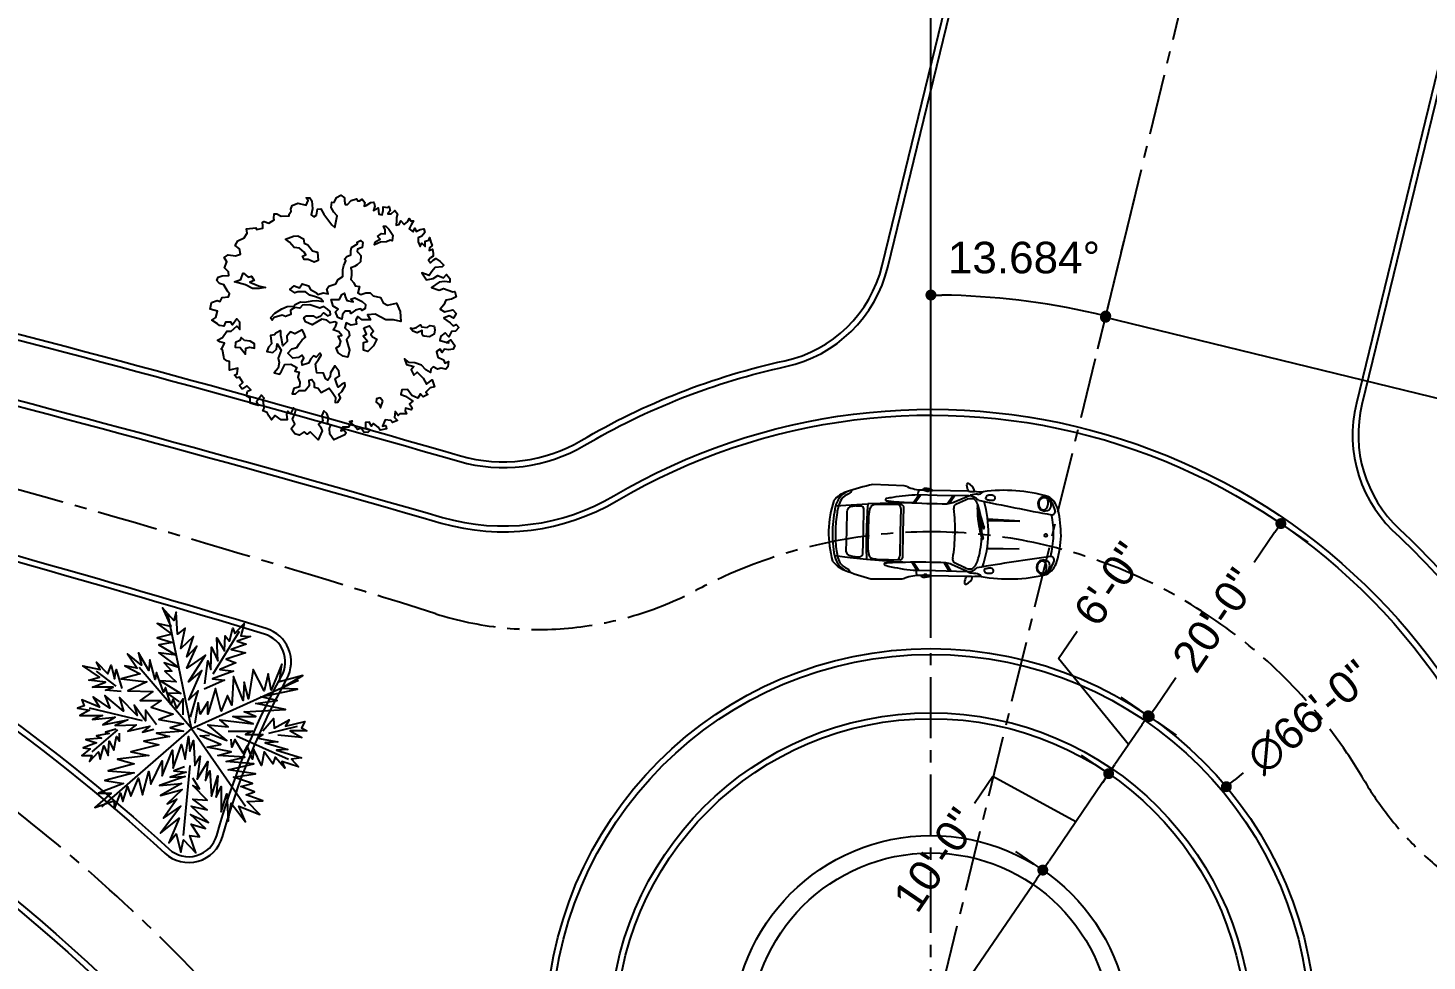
# Model space of a CAD drawing. Header units: inches. Extents: x -48022 to 80112, y -8164 to 5118.
# Drawn here: x 65391 to 66829, y -610 to 349 of the extents above; entities that cross this region are included whole.
import ezdxf

# ---------------------------------------------------------------- set-up
doc = ezdxf.new("R2010")
doc.units = ezdxf.units.IN
doc.header["$LTSCALE"] = 10
doc.header["$PDMODE"] = 32
doc.linetypes.add('CENTER', pattern=[2, 1.25, -0.25, 0.25, -0.25])
doc.layers.add('1_CAR', color=1, linetype='Continuous', lineweight=0)
for name, color, linetype in [('1_DIM', 1, 'Continuous'), ('coches', 7, 'Continuous'), ('F--BLOCKWALL-1', 2, 'Continuous'), ('ROAD CL', 251, 'CENTER'), ('roads & footpath', 161, 'Continuous'), ('trees', 109, 'Continuous')]:
    doc.layers.add(name, color=color, linetype=linetype)
doc.styles.get("Standard").update_dxf_attribs({"font": 'sanss___.ttf'})
doc.dimstyles.new('STANDARD_WS', dxfattribs={"dimscale": 180, "dimtxt": 0.18, "dimasz": 0.0625, "dimexe": 0.1875, "dimexo": 0.0625, "dimgap": 0.09375, "dimtad": 0, "dimdec": 0, "dimzin": 3, "dimdsep": 46, "dimlunit": 4, "dimtxsty": 'Standard', "dimblk": 'DOT', "dimcen": 0.09375, "dimadec": 3, "dimazin": 0, "dimtfac": 1, "dimtdec": 0, "dimtofl": 0, "dimtmove": 1, "dimatfit": 3, "dimldrblk": 'CLOSED', "dimfxl": 0, "dimfrac": 2, "dimtolj": 1, "dimtzin": 3, "dimarcsym": 0})

# ---------------------------------------------------------------- blocks, each defined once
blk = doc.blocks.new('Arpls006')
at = {"color": 0, "linetype": 'ByBlock'}
for points in [[(0.4467, -0.0098), (0.4731, -0.0295), (0.4861, -0.0419), (0.4985, -0.0367), (0.5094, -0.0492), (0.4949, -0.0632), (0.4788, -0.0653), (0.4679, -0.0865), (0.4534, -0.0705), (0.4358, -0.085), (0.4306, -0.1026), (0.4679, -0.1119), (0.4591, -0.1119), (0.4767, -0.099), (0.4928, -0.1223), (0.4861, -0.1384), (0.4664, -0.1405), (0.4503, -0.1384), (0.441, -0.1514), (0.4322, -0.1384), (0.4176, -0.1477), (0.4233, -0.1706), (0.4467, -0.1815), (0.4519, -0.196), (0.4664, -0.1887), (0.4643, -0.21), (0.4555, -0.2193), (0.4373, -0.2157), (0.4213, -0.2193), (0.4036, -0.21), (0.3948, -0.2193), (0.3927, -0.2333), (0.373, -0.223), (0.3554, -0.2032), (0.3285, -0.1939), (0.3051, -0.1923), (0.2854, -0.1778), (0.2942, -0.2012), (0.3248, -0.2084), (0.3139, -0.223), (0.3248, -0.2442), (0.3373, -0.2318), (0.3622, -0.2567), (0.3767, -0.2816), (0.4, -0.2639), (0.4088, -0.2925), (0.3912, -0.2961), (0.373, -0.3142), (0.3819, -0.3246), (0.3622, -0.334), (0.3518, -0.321), (0.3409, -0.3391), (0.316, -0.3282), (0.2979, -0.3033), (0.2745, -0.3049), (0.2709, -0.3246), (0.2906, -0.3303), (0.3196, -0.3516), (0.3067, -0.3625), (0.3176, -0.3786), (0.3139, -0.3874), (0.2906, -0.3801), (0.289, -0.391), (0.2942, -0.4035), (0.2818, -0.4035), (0.2673, -0.4035), (0.2605, -0.4107), (0.2481, -0.3946), (0.2445, -0.418), (0.2569, -0.4304), (0.2372, -0.4392), (0.2299, -0.4304), (0.2066, -0.4284), (0.1957, -0.4538), (0.2087, -0.4517), (0.2118, -0.4647), (0.1854, -0.4714), (0.1781, -0.459), (0.1584, -0.4429), (0.1496, -0.4538), (0.1402, -0.4377), (0.1262, -0.4392), (0.1262, -0.461), (0.1459, -0.4698), (0.1351, -0.4807), (0.119, -0.4787), (0.1081, -0.4626), (0.092, -0.4678), (0.0796, -0.4517), (0.0599, -0.4356), (0.0708, -0.432), (0.0563, -0.459), (0.0314, -0.459), (0.0241, -0.4735), (0.0365, -0.4698), (0.0454, -0.4823), (0.0402, -0.4896), (-0.0044, -0.5108), (-0.0205, -0.4875), (-0.0226, -0.4626), (-0.0169, -0.4517), (-0.0314, -0.4413), (-0.0262, -0.4195), (-0.0329, -0.4019), (-0.0459, -0.391), (-0.0547, -0.4107), (-0.0495, -0.432), (-0.0671, -0.4465), (-0.0599, -0.4574), (-0.0526, -0.4735), (-0.0692, -0.5108), (-0.0868, -0.4932), (-0.1014, -0.4771), (-0.1138, -0.4875), (-0.1263, -0.4771), (-0.1475, -0.4911), (-0.1657, -0.4859), (-0.1802, -0.4647), (-0.1657, -0.445), (-0.1745, -0.4252), (-0.1657, -0.4035), (-0.1605, -0.3874), (-0.1708, -0.3786), (-0.1833, -0.4035), (-0.1942, -0.3926), (-0.1999, -0.4055), (-0.1962, -0.4284), (-0.2211, -0.4284), (-0.246, -0.4107), (-0.2605, -0.4284), (-0.2714, -0.4123), (-0.2782, -0.3983), (-0.2963, -0.391), (-0.2911, -0.3801), (-0.2942, -0.3568), (-0.2963, -0.3443), (-0.2911, -0.3391), (-0.3015, -0.3267), (-0.3233, -0.3537), (-0.316, -0.3697), (-0.3482, -0.3604), (-0.3482, -0.3391), (-0.3642, -0.3303), (-0.3591, -0.3106), (-0.3466, -0.3049), (-0.3627, -0.2888), (-0.3803, -0.3013), (-0.3824, -0.3013), (-0.3928, -0.2873), (-0.3788, -0.2748), (-0.3928, -0.253), (-0.4036, -0.2551), (-0.4125, -0.2442), (-0.4021, -0.239), (-0.4, -0.2157), (-0.4342, -0.2245), (-0.4342, -0.2069), (-0.4342, -0.1887), (-0.4446, -0.1851), (-0.4555, -0.1778), (-0.4576, -0.169), (-0.4627, -0.1405), (-0.4679, -0.1368), (-0.4643, -0.1332), (-0.4539, -0.1135), (-0.4736, -0.1083), (-0.4825, -0.1011), (-0.4627, -0.0902), (-0.4446, -0.0632), (-0.427, -0.0632), (-0.4036, -0.0435), (-0.3912, -0.0564), (-0.3912, -0.0274), (-0.4036, -0.0134), (-0.4218, -0.0383), (-0.4285, -0.0274), (-0.4503, -0.0274), (-0.4576, -0.0435), (-0.4752, -0.0404), (-0.4825, -0.0331), (-0.5058, -0.0186), (-0.4897, -0.0077), (-0.4825, 0.0188), (-0.513, 0.026), (-0.5073, 0.0546), (-0.484, 0.0618), (-0.4716, 0.0582), (-0.4643, 0.0743), (-0.4379, 0.0779), (-0.4342, 0.0903), (-0.4415, 0.1012), (-0.4576, 0.1261), (-0.4752, 0.1318), (-0.4861, 0.1443), (-0.4804, 0.1588), (-0.4643, 0.164), (-0.4358, 0.1656), (-0.4379, 0.1801), (-0.4539, 0.1962), (-0.4446, 0.2211), (-0.4555, 0.2392), (-0.4394, 0.2501), (-0.4088, 0.2465), (-0.3891, 0.2532), (-0.3928, 0.275), (-0.4109, 0.289), (-0.4, 0.3072), (-0.3731, 0.3196), (-0.3606, 0.3393), (-0.3642, 0.3575), (-0.3248, 0.3611), (-0.3233, 0.3538), (-0.2963, 0.359), (-0.2963, 0.3699), (-0.2979, 0.3839), (-0.2927, 0.3876), (-0.2911, 0.3876), (-0.2714, 0.3808), (-0.2497, 0.3933), (-0.2517, 0.4), (-0.2497, 0.4182), (-0.2388, 0.4182), (-0.2211, 0.4093), (-0.189, 0.4109), (-0.189, 0.4166), (-0.1802, 0.429), (-0.1817, 0.4379), (-0.1765, 0.4524), (-0.1532, 0.4628), (-0.119, 0.4539), (-0.1102, 0.4737), (-0.119, 0.4845), (-0.1029, 0.4845), (-0.0957, 0.4721), (-0.092, 0.4394), (-0.0977, 0.4145), (-0.0868, 0.4057), (-0.076, 0.413), (-0.0723, 0.4379), (-0.0583, 0.4394), (-0.0459, 0.4166), (-0.0132, 0.3735), (-0.0008, 0.3627), (0.0096, 0.4109), (-0.0044, 0.4254), (-0.0153, 0.4451), (-0.0132, 0.4664), (-0.0029, 0.4648)], [(-0.0029, 0.4648), (0.006, 0.4861), (0.0241, 0.4949), (0.0386, 0.4845), (0.0386, 0.4721), (0.0423, 0.4576), (0.0511, 0.4576), (0.0671, 0.4737), (0.0884, 0.4809), (0.092, 0.4721), (0.1008, 0.4721), (0.1117, 0.4788), (0.1226, 0.4648), (0.1205, 0.4503), (0.1278, 0.4524), (0.1475, 0.4648), (0.1599, 0.4664), (0.1636, 0.4503), (0.1584, 0.4327), (0.1781, 0.4431), (0.1797, 0.4166), (0.1942, 0.4145), (0.1978, 0.4327), (0.1978, 0.4467), (0.2175, 0.4451), (0.2227, 0.4488), (0.2263, 0.4327), (0.2175, 0.4182), (0.2315, 0.4182), (0.246, 0.4327), (0.2569, 0.4182), (0.2533, 0.4036), (0.2533, 0.3896), (0.2512, 0.3715), (0.2642, 0.3751), (0.2709, 0.3896), (0.2839, 0.3751), (0.2999, 0.3876), (0.3051, 0.4), (0.3103, 0.3896), (0.3228, 0.3896), (0.3139, 0.3735), (0.3051, 0.3575), (0.3212, 0.3445), (0.3285, 0.359), (0.3336, 0.3466), (0.3497, 0.3538), (0.3658, 0.3575), (0.3694, 0.3414), (0.357, 0.3269), (0.3425, 0.3196), (0.3425, 0.3035), (0.3497, 0.2838), (0.357, 0.2983), (0.3715, 0.2838), (0.3715, 0.3056), (0.3855, 0.3108), (0.3891, 0.3217), (0.3948, 0.302), (0.4, 0.289), (0.3891, 0.2786), (0.3876, 0.2677), (0.4016, 0.2729), (0.4036, 0.2553), (0.4036, 0.2444), (0.3927, 0.2371), (0.3839, 0.2283), (0.3927, 0.2174), (0.4036, 0.2283), (0.4145, 0.2356), (0.4322, 0.2231), (0.4482, 0.207), (0.441, 0.2013), (0.4124, 0.1977), (0.3979, 0.1816), (0.3876, 0.1656), (0.357, 0.1764), (0.3767, 0.1479), (0.4036, 0.1531), (0.4233, 0.1656), (0.4467, 0.1552), (0.4591, 0.1692), (0.4716, 0.1531), (0.4716, 0.137), (0.4503, 0.1407), (0.4285, 0.137), (0.3964, 0.1158), (0.4285, 0.1049), (0.4467, 0.1121), (0.484, 0.0976), (0.4928, 0.0997), (0.4985, 0.0779), (0.4788, 0.0675), (0.4555, 0.0639), (0.4482, 0.0442), (0.4322, 0.026), (0.4503, 0.0151), (0.484, 0.0245), (0.4985, 0.0084), (0.4876, -0.0098), (0.47, -0.0009), (0.4467, -0.0098)]]:
    blk.add_lwpolyline(points, dxfattribs=at)
for points in [[(0.1745, 0.3251), (0.1907, 0.3379), (0.2068, 0.3361), (0.2068, 0.3523), (0.1995, 0.3681), (0.2087, 0.3681), (0.2211, 0.3556), (0.2373, 0.3306), (0.2355, 0.3075), (0.2263, 0.3108), (0.212, 0.3038), (0.187, 0.302), (0.162, 0.2913), (0.1657, 0.3038), (0.1852, 0.3145)], [(-0.1709, 0.327), (-0.153, 0.3288), (-0.1298, 0.3163), (-0.1262, 0.2983), (-0.1118, 0.2913), (-0.092, 0.2663), (-0.0725, 0.2608), (-0.0689, 0.2267), (-0.085, 0.2197), (-0.11, 0.2304), (-0.1262, 0.2304), (-0.1335, 0.2447), (-0.1192, 0.2502), (-0.1262, 0.2608), (-0.146, 0.277), (-0.1673, 0.2806), (-0.1871, 0.302), (-0.2032, 0.3145)], [(-0.3769, 0.1767), (-0.3571, 0.1587), (-0.3428, 0.1624), (-0.3321, 0.1444), (-0.3501, 0.1374), (-0.3141, 0.1231), (-0.2855, 0.1158), (-0.3105, 0.1121), (-0.3391, 0.1121), (-0.3678, 0.1264), (-0.4125, 0.1389), (-0.3876, 0.1481)], [(0.3089, -0.0507), (0.3196, -0.0525), (0.3357, -0.0491), (0.3518, -0.0382), (0.3555, -0.0455), (0.3787, -0.0491), (0.3911, -0.04), (0.4073, -0.0436), (0.4109, -0.058), (0.4073, -0.076), (0.3893, -0.0866), (0.3662, -0.0848), (0.3625, -0.083), (0.3589, -0.0741), (0.3589, -0.0616), (0.3375, -0.0705), (0.3196, -0.0635)], [(-0.3714, -0.1028), (-0.3857, -0.0903), (-0.3912, -0.1028), (-0.4089, -0.1098), (-0.4107, -0.1296), (-0.3894, -0.1314), (-0.3678, -0.1582), (-0.3659, -0.1333), (-0.3516, -0.1296), (-0.3303, -0.1333), (-0.3303, -0.1153), (-0.3483, -0.1046)], [(0.1962, -0.3515), (0.1852, -0.3372), (0.1709, -0.3426), (0.1691, -0.3551), (0.1818, -0.3658), (0.187, -0.3786)]]:
    blk.add_lwpolyline(points, close=True, dxfattribs=at)
at = {"layer": 'trees', "color": 32, "linetype": 'ByBlock'}
for points in [[(-0.2657, -0.0092), (-0.2477, 0.0103), (-0.2297, 0.021), (-0.2191, 0.0283), (-0.1959, 0.0371), (-0.1688, 0.0389), (-0.1636, 0.0463), (-0.142, 0.0569), (-0.1243, 0.0551), (-0.0939, 0.0606), (-0.0759, 0.0624), (-0.0491, 0.0588), (-0.0579, 0.0694), (-0.0795, 0.0767), (-0.1027, 0.0838), (-0.1207, 0.0981), (-0.153, 0.0981), (-0.1655, 0.0944), (-0.185, 0.1069), (-0.1673, 0.1231), (-0.1457, 0.1142), (-0.135, 0.1304), (-0.1082, 0.1231), (-0.1009, 0.1069), (-0.0759, 0.0944), (-0.0704, 0.0874), (-0.0491, 0.0944), (-0.0275, 0.0892), (-0.0329, 0.1087), (-0.0256, 0.1212), (0.003, 0.1304), (0.0137, 0.1484), (0.0317, 0.1609), (0.0317, 0.1895), (0.0368, 0.2057), (0.0441, 0.2252), (0.0387, 0.2325), (0.0493, 0.2432), (0.0655, 0.2502), (0.0655, 0.2663), (0.0673, 0.2806), (0.0923, 0.295), (0.0908, 0.3023), (0.1051, 0.3093), (0.1139, 0.3005), (0.1121, 0.2806), (0.0923, 0.2736), (0.0908, 0.2645), (0.0959, 0.2593), (0.1066, 0.2468), (0.1051, 0.2215), (0.0908, 0.209), (0.0798, 0.202), (0.0655, 0.1965), (0.0673, 0.184), (0.0673, 0.166), (0.0655, 0.1484), (0.078, 0.1356), (0.0834, 0.1231), (0.1014, 0.1197), (0.0941, 0.0944), (0.1066, 0.0874), (0.1264, 0.0944), (0.1444, 0.0944), (0.1569, 0.0819), (0.1873, 0.0749), (0.198, 0.0533), (0.216, 0.0426), (0.2534, 0.0514), (0.2678, 0.0176), (0.2714, -0.0238), (0.241, -0.0165), (0.2087, -0.0165), (0.1657, 0.0066), (0.1337, 0.0033), (0.1462, -0.0165), (0.1121, -0.0165), (0.0941, -0.004), (0.0853, -0.0165), (0.0889, -0.0345), (0.0655, -0.0397), (0.046, -0.029), (0.0405, -0.0507), (0.0566, -0.065), (0.0603, -0.0827), (0.0478, -0.0988), (0.053, -0.1186), (0.0603, -0.1418), (0.053, -0.1704), (0.0332, -0.1671), (0.0137, -0.1528), (0.0045, -0.1329), (0.0189, -0.1241), (0.0243, -0.1043), (0.0137, -0.0845), (0.028, -0.0811), (0.0155, -0.0668), (-0.008, -0.0577), (0.003, -0.0415), (0.0082, -0.029), (-0.0006, -0.0254), (-0.0204, -0.029), (-0.0329, -0.0184), (-0.0543, -0.0147), (-0.0704, -0.0238), (-0.0939, -0.0382), (-0.1207, -0.0254), (-0.1277, -0.0092), (-0.117, -0.0004), (-0.0902, -0.0004), (-0.0777, -0.0092), (-0.0579, -0.0004), (-0.0473, 0.0121), (-0.0311, -0.0004), (-0.0186, 0.0051), (-0.0204, 0.0176), (-0.0311, 0.0265), (-0.0454, 0.0371), (-0.0616, 0.0301), (-0.0741, 0.0353), (-0.1027, 0.0444), (-0.1332, 0.0426), (-0.1438, 0.0301), (-0.1655, 0.0338), (-0.1831, 0.0228), (-0.1816, 0.0051), (-0.2029, -0.004), (-0.2173, 0.0015), (-0.2495, -0.0077), (-0.2584, -0.0184)], [(0.0189, 0.0658), (0.0277, 0.0871), (0.0387, 0.0926), (0.042, 0.0783), (0.0493, 0.0621), (0.0743, 0.0566), (0.0655, 0.0673), (0.0816, 0.0728), (0.1118, 0.0585), (0.1261, 0.046), (0.1246, 0.0298), (0.1103, 0.021), (0.1048, 0.028), (0.085, 0.0228), (0.0655, 0.0085), (0.0618, 0.0191), (0.042, 0.0191), (0.0313, 0.0048), (0.0277, -0.015), (0.0115, -0.0077), (0.0027, 0.0155), (0.0134, 0.0261), (-0.008, 0.0386), (-0.0153, 0.0658)], [(0.1191, -0.0507), (0.1422, -0.0418), (0.1584, -0.0635), (0.1477, -0.0778), (0.1547, -0.0866), (0.1727, -0.0973), (0.1584, -0.1241), (0.1352, -0.1476), (0.1173, -0.1421), (0.1173, -0.1098), (0.1334, -0.1064), (0.1154, -0.0848), (0.1298, -0.076)], [(-0.2227, -0.0616), (-0.2425, -0.0723), (-0.248, -0.0793), (-0.2657, -0.0811), (-0.2605, -0.1153), (-0.273, -0.1296), (-0.28, -0.1476), (-0.255, -0.1509), (-0.2407, -0.1384), (-0.2371, -0.1153), (-0.2209, -0.1421), (-0.2337, -0.1744), (-0.23, -0.1924), (-0.2337, -0.2155), (-0.2495, -0.2354), (-0.2282, -0.2405), (-0.2194, -0.228), (-0.2066, -0.2012), (-0.1816, -0.1994), (-0.1566, -0.2137), (-0.1655, -0.228), (-0.1478, -0.2317), (-0.153, -0.253), (-0.1441, -0.2728), (-0.146, -0.2927), (-0.1691, -0.2997), (-0.1764, -0.3213), (-0.1621, -0.3213), (-0.1478, -0.307), (-0.1225, -0.307), (-0.1048, -0.2853), (-0.1064, -0.2655), (-0.0957, -0.2622), (-0.085, -0.2765), (-0.085, -0.2942), (-0.0689, -0.2978), (-0.0564, -0.3158), (-0.0439, -0.3085), (-0.0241, -0.2978), (-0.0116, -0.314), (0.0027, -0.3356), (0.0009, -0.357), (0.0115, -0.3551), (0.0225, -0.3372), (0.0152, -0.3228), (0.0277, -0.3122), (0.042, -0.289), (0.0402, -0.2765), (0.0277, -0.2817), (0.0134, -0.2942), (0.0082, -0.2799), (0.0009, -0.2603), (0.0189, -0.2479), (0.0152, -0.228), (-0.0009, -0.2067), (-0.008, -0.2174), (-0.0189, -0.2354), (-0.0204, -0.2512), (-0.0296, -0.2655), (-0.0384, -0.2585), (-0.0476, -0.2369), (-0.0744, -0.2354), (-0.0777, -0.2192), (-0.0795, -0.1976), (-0.0671, -0.1796), (-0.0564, -0.1619), (-0.0619, -0.1546), (-0.0777, -0.1707), (-0.0887, -0.1653), (-0.0994, -0.1781), (-0.1082, -0.1957), (-0.135, -0.203), (-0.1368, -0.1887), (-0.128, -0.1744), (-0.1368, -0.1619), (-0.1493, -0.1726), (-0.1728, -0.1744), (-0.1941, -0.1546), (-0.178, -0.1366), (-0.1566, -0.1314), (-0.1478, -0.1153), (-0.135, -0.0991), (-0.1207, -0.0885), (-0.128, -0.0705), (-0.135, -0.058), (-0.1478, -0.065), (-0.1655, -0.0741), (-0.1834, -0.0668), (-0.1978, -0.0848), (-0.1959, -0.1064), (-0.2139, -0.1241), (-0.2194, -0.0936), (-0.2227, -0.0811)]]:
    blk.add_lwpolyline(points, close=True, dxfattribs=at)
blk = doc.blocks.new('Arpls013')
at = {"layer": 'trees', "linetype": 'ByBlock'}
for p, q in [((0.013, -0.001), (-0.189, 0.982)), ((0.197, 0.467), (0.423, 0.833)), ((-0.634, 0.362), (-0.802, 0.492)), ((0.013, -0.001), (-0.436, 0.523)), ((0.013, -0.001), (0.929, 0.413)), ((-0.408, 0.065), (-0.86, 0.174)), ((0.674, -0.039), (0.921, 0.019)), ((-0.621, -0.011), (-0.842, -0.199)), ((0.013, -0.001), (-0.759, -0.672)), ((0.013, -0.001), (0.476, -0.664)), ((0.398, -0.064), (0.845, -0.263)), ((-0.001, -0.316), (-0.06, -0.916))]:
    blk.add_line(p, q, dxfattribs=at)
for points in [[(0.004, 0.098), (0.07, 0.324), (-0.009, 0.246), (0.1, 0.497), (-0.014, 0.401), (0.133, 0.627), (-0.027, 0.517), (0.057, 0.705), (-0.027, 0.614), (0.029, 0.789), (-0.08, 0.685), (-0.042, 0.86), (-0.106, 0.807), (-0.118, 0.995), (-0.139, 0.924), (-0.235, 1.033), (-0.164, 0.873), (-0.281, 0.899), (-0.156, 0.807), (-0.281, 0.777), (-0.151, 0.736), (-0.266, 0.718), (-0.118, 0.627), (-0.266, 0.647), (-0.098, 0.523), (-0.222, 0.563), (-0.156, 0.492), (-0.215, 0.492), (-0.118, 0.401), (-0.253, 0.408), (-0.08, 0.299), (-0.197, 0.304), (-0.093, 0.228)], [(0.126, 0.383), (0.154, 0.581), (0.179, 0.505), (0.184, 0.698), (0.237, 0.581), (0.23, 0.777), (0.296, 0.665), (0.301, 0.794), (0.339, 0.749), (0.367, 0.86), (0.385, 0.815), (0.464, 0.899), (0.436, 0.794), (0.519, 0.789), (0.405, 0.749), (0.481, 0.723), (0.352, 0.678), (0.476, 0.647), (0.309, 0.594), (0.392, 0.563), (0.255, 0.505), (0.372, 0.492), (0.192, 0.426), (0.296, 0.413), (0.121, 0.337)], [(-0.06, 0.116), (-0.06, 0.253), (-0.113, 0.174), (-0.144, 0.253), (-0.164, 0.207), (-0.21, 0.35), (-0.228, 0.312), (-0.286, 0.479), (-0.299, 0.421), (-0.344, 0.589), (-0.352, 0.497), (-0.441, 0.647), (-0.416, 0.543), (-0.537, 0.639), (-0.454, 0.517), (-0.558, 0.538), (-0.428, 0.467), (-0.591, 0.426), (-0.37, 0.401), (-0.532, 0.324), (-0.319, 0.317), (-0.428, 0.241), (-0.248, 0.241), (-0.332, 0.182), (-0.144, 0.124), (-0.266, 0.078), (-0.055, 0.04), (-0.169, 0.007), (-0.055, -0.024), (-0.286, -0.039), (-0.177, -0.069), (-0.395, -0.108), (-0.266, -0.141), (-0.507, -0.199), (-0.352, -0.232), (-0.621, -0.263), (-0.479, -0.303), (-0.7, -0.362), (-0.479, -0.379), (-0.731, -0.446), (-0.571, -0.471), (-0.784, -0.555), (-0.675, -0.555), (-0.814, -0.677), (-0.654, -0.618), (-0.647, -0.689), (-0.596, -0.555), (-0.576, -0.626), (-0.537, -0.496), (-0.507, -0.58), (-0.441, -0.425), (-0.408, -0.567), (-0.352, -0.367), (-0.337, -0.476), (-0.24, -0.278), (-0.24, -0.405), (-0.151, -0.186), (-0.144, -0.341), (-0.073, -0.136), (-0.042, -0.263), (-0.014, -0.069), (-0.001, -0.194), (0.029, -0.103), (0.042, -0.316), (0.088, -0.237), (0.062, -0.433), (0.154, -0.283), (0.133, -0.446), (0.171, -0.362), (0.184, -0.58), (0.237, -0.405), (0.225, -0.588), (0.268, -0.496), (0.268, -0.715), (0.314, -0.56), (0.326, -0.794), (0.352, -0.639), (0.476, -0.799), (0.418, -0.664), (0.598, -0.735), (0.489, -0.626), (0.624, -0.618), (0.481, -0.567), (0.553, -0.542), (0.436, -0.496), (0.535, -0.471), (0.372, -0.418), (0.56, -0.387), (0.326, -0.354), (0.547, -0.303), (0.309, -0.283), (0.469, -0.245), (0.237, -0.232), (0.352, -0.199), (0.146, -0.161), (0.263, -0.136), (0.088, -0.064), (0.166, -0.057)], [(-0.591, 0.317), (-0.725, 0.329), (-0.659, 0.355), (-0.835, 0.355), (-0.725, 0.396), (-0.868, 0.413), (-0.776, 0.439), (-0.919, 0.538), (-0.771, 0.505), (-0.802, 0.568), (-0.705, 0.467), (-0.675, 0.543), (-0.647, 0.426), (-0.634, 0.505), (-0.583, 0.342)], [(0.062, 0.002), (0.314, -0.103), (0.154, 0.032), (0.326, 0.014), (0.255, 0.073), (0.54, 0.04), (0.367, 0.103), (0.565, 0.103), (0.464, 0.144), (0.817, 0.162), (0.565, 0.215), (0.746, 0.241), (0.606, 0.271), (0.921, 0.337), (0.779, 0.342), (0.967, 0.454), (0.766, 0.401), (0.786, 0.55), (0.695, 0.329), (0.669, 0.467), (0.636, 0.324), (0.54, 0.505), (0.502, 0.253), (0.464, 0.396), (0.456, 0.241), (0.372, 0.446), (0.359, 0.2), (0.321, 0.284), (0.268, 0.149), (0.217, 0.342), (0.154, 0.124), (0.154, 0.228), (0.088, 0.124), (0.07, 0.22), (0.042, 0.045)], [(-0.286, 0.032), (-0.382, 0.157), (-0.382, 0.065), (-0.479, 0.2), (-0.454, 0.111), (-0.604, 0.266), (-0.571, 0.149), (-0.731, 0.284), (-0.687, 0.174), (-0.83, 0.271), (-0.776, 0.182), (-0.926, 0.246), (-0.906, 0.195), (-0.964, 0.174), (-0.86, 0.157), (-0.944, 0.111), (-0.751, 0.111), (-0.835, 0.078), (-0.642, 0.098), (-0.746, 0.032), (-0.532, 0.073), (-0.642, 0.027), (-0.461, 0.032), (-0.532, -0.024), (-0.344, 0.019), (-0.408, -0.031), (-0.311, -0.006)], [(0.624, -0.019), (0.715, 0.086), (0.72, 0.002), (0.85, 0.073), (0.817, 0.019), (0.984, 0.06), (0.954, 0.007), (1, -0.019), (0.857, -0.019), (0.959, -0.077), (0.753, -0.057)], [(-0.634, -0.006), (-0.725, -0.031), (-0.692, -0.044), (-0.802, -0.064), (-0.759, -0.082), (-0.893, -0.095), (-0.802, -0.123), (-0.914, -0.166), (-0.855, -0.174), (-0.926, -0.232), (-0.842, -0.232), (-0.86, -0.283), (-0.784, -0.199), (-0.771, -0.263), (-0.738, -0.148), (-0.7, -0.232), (-0.692, -0.108), (-0.654, -0.186), (-0.629, -0.069), (-0.604, -0.108), (-0.604, -0.039)], [(0.326, -0.024), (0.535, -0.024), (0.476, -0.052), (0.624, -0.052), (0.578, -0.082), (0.753, -0.115), (0.644, -0.123), (0.837, -0.179), (0.741, -0.186), (0.954, -0.25), (0.87, -0.263), (0.929, -0.329), (0.786, -0.283), (0.812, -0.341), (0.728, -0.245), (0.708, -0.303), (0.636, -0.199), (0.611, -0.316), (0.547, -0.179), (0.535, -0.263), (0.489, -0.148), (0.456, -0.212), (0.385, -0.095), (0.359, -0.161), (0.352, -0.09)], [(-0.047, -0.329), (-0.139, -0.362), (-0.034, -0.374), (-0.169, -0.418), (-0.042, -0.412), (-0.261, -0.489), (-0.073, -0.471), (-0.253, -0.573), (-0.067, -0.522), (-0.197, -0.644), (-0.113, -0.606), (-0.228, -0.768), (-0.08, -0.664), (-0.253, -0.895), (-0.093, -0.768), (-0.182, -0.979), (-0.118, -0.903), (-0.08, -1.058), (-0.055, -0.954), (0.049, -1.065), (-0.001, -0.916), (0.082, -0.928), (0.011, -0.819), (0.133, -0.857), (0.004, -0.735), (0.159, -0.806), (0.011, -0.664), (0.146, -0.697), (0.024, -0.606), (0.146, -0.613), (0.024, -0.489), (0.082, -0.517), (0.024, -0.425)]]:
    blk.add_lwpolyline(points, dxfattribs=at)
blk = doc.blocks.new('A$C6C2F1E0A')
at = {"layer": 'coches', "color": 0, "linetype": 'ByBlock', "lineweight": -3}
for p, q in [((3.454, 0.86), (2.883, 0.85)), ((1.92, 0.537), (1.757, 0.611)), ((2.091, 0.539), (1.994, 0.688)), ((2.122, 0.538), (2.026, 0.688)), ((2.681, 0.543), (2.584, 0.687)), ((2.712, 0.544), (2.615, 0.688)), ((3.04, 0.536), (2.706, 0.544)), ((3.313, 0.518), (3.04, 0.536)), ((3.542, 0.504), (3.313, 0.518)), ((0.757, 0.253), (1.346, 0.273)), ((2.881, 0.452), (2.881, 0)), ((3.349, 0.5), (2.924, 0.505)), ((2.936, 0), (2.936, 0.432)), ((3.521, 0), (3.521, 0.274)), ((3.843, 0.479), (3.542, 0.504)), ((3.61, 0.411), (3.61, 0)), ((3.749, 0.461), (3.67, 0.463)), ((4.128, 0.453), (3.843, 0.479)), ((3.92, 0), (3.92, 0.366)), ((1.343, 0.253), (0.757, 0.253)), ((2.881, 0), (2.881, -0.452)), ((2.936, -0.432), (2.936, 0)), ((3.521, -0.274), (3.521, 0)), ((3.61, 0), (3.61, -0.411)), ((3.92, -0.366), (3.92, 0)), ((0.757, -0.253), (1.346, -0.273)), ((1.343, -0.253), (0.757, -0.253)), ((2.924, -0.505), (3.349, -0.5)), ((3.313, -0.518), (3.542, -0.504)), ((3.843, -0.479), (3.542, -0.504)), ((3.67, -0.463), (3.749, -0.461)), ((4.128, -0.453), (3.843, -0.479)), ((1.987, -0.566), (1.698, -0.692)), ((1.698, -0.692), (2.276, -0.685)), ((1.757, -0.611), (1.92, -0.537)), ((2.056, -0.544), (1.963, -0.689)), ((2.091, -0.539), (1.994, -0.688)), ((2.276, -0.685), (2.625, -0.688)), ((2.681, -0.543), (2.584, -0.687)), ((2.712, -0.544), (2.615, -0.688)), ((2.706, -0.544), (3.04, -0.536)), ((3.04, -0.536), (3.313, -0.518)), ((1.709, -0.777), (2.365, -0.777)), ((2.883, -0.85), (3.454, -0.86))]:
    blk.add_line(p, q, dxfattribs=at)
for points in [[(2.421, 0.773, -0.024995), (2.365, 0.777), (1.709, 0.777, -0.093665), (1.597, 0.777, -0.044974), (1.441, 0.773, 0.242846), (1.54, 0.724, -0.066443), (1.673, 0.708, 0.284222), (1.698, 0.692)], [(2.615, 0.688), (2.276, 0.685), (1.698, 0.692), (1.987, 0.566, 0.071916), (2.091, 0.539, 0.014486), (2.828, 0.548, 0.015753), (3.209, 0.571, 0.648), (3.202, 0.608, 0.010841), (3.087, 0.633, 0.038718), (2.625, 0.688, 0.192613), (2.609, 0.783)]]:
    blk.add_lwpolyline(points, format="xyb", dxfattribs=at)
blk.add_lwpolyline([(2.625, 0.688), (2.615, 0.688)], dxfattribs=at)
blk.add_circle((0.275, -0.002), 0.0266, dxfattribs=at)
for centre, radius, start, end in [((0.989, -2.032), 2.841, 80.8502, 105.0021), ((1.775, 0.75), 0.18, 109.8569, 171.1321), ((1.474, 0.914), 0.272, 329.8315, 356.1352), ((1.722, 0.897), 0.023, 356.1352, 109.8569), ((2.481, 0.583), 0.227, 85.3914, 120.853), ((2.461, 0.726), 0.0619, 53.34, 130.5245), ((2.458, 0.82), 0.06, 231.9068, 311.9577), ((2.44, 1.337), 0.564, 275.8996, 280.6987), ((2.494, 0.747), 0.0622, 34.5743, 84.6458), ((2.566, 1.444), 0.662, 268.1893, 293.5908), ((2.898, 0.684), 0.167, 95.1224, 113.5908), ((2.655, -2.645), 3.595, 69.1236, 77.1575), ((0.43, 0.38), 0.377, 117.9341, 165.8561), ((0.798, 0.253), 0.713, 139.8356, 163.0263), ((-7.49, 47.784), 48.02, 279.1905, 280.8179), ((0.344, 0.55), 0.151, 151.6532, 191.6286), ((0.267, 0.534), 0.0721, 191.6286, 237.7927), ((0.431, 0.503), 0.25, 127.028, 151.6532), ((0.468, 0.589), 0.219, 164.1178, 200.1268), ((0.311, 0.634), 0.0561, 99.1163, 164.1178), ((0.33, 0.542), 0.0734, 202.5631, 318.9552), ((0.321, 0.604), 0.106, 37.9901, 112.4095), ((0.318, 0.591), 0.0991, 44.3179, 99.1163), ((0.279, 0.587), 0.141, 318.9552, 356.0625), ((0.311, 0.585), 0.109, 356.0625, 44.3179), ((0.29, 0.58), 0.146, 327.3729, 37.9901), ((1.275, 0.654), 0.0587, 88.9813, 160.0291), ((1.261, 0.666), 0.0421, 169.1057, 256.3949), ((1.289, 0.781), 0.161, 256.3949, 281.2917), ((1.296, 0.404), 0.309, 80.0244, 93.711), ((1.27, 0.909), 0.29, 279.8631, 292.3211), ((3.487, -0.031), 2.163, 163.0913, 179.1793), ((1.322, 0.639), 0.0745, 24.0009, 68.7529), ((1.37, 0.66), 0.0224, 299.1034, 22.9832), ((1.792, 0.418), 0.288, 130.3021, 163.3105), ((1.697, 0.449), 0.243, 89.731, 135.9605), ((1.648, 0.433), 0.209, 58.5386, 101.741), ((1.901, 0.472), 0.0678, 345.774, 73.1452), ((3.957, 0.792), 0.128, 198.9069, 239.4435), ((3.768, 0.377), 0.329, 38.5491, 67.8682), ((3.738, 0.367), 0.399, 12.4252, 60.1974), ((3.794, 0.28), 0.456, 36.82, 71.8248), ((3.361, 0.253), 0.741, 5.9587, 26.3467), ((2.341, -0.011), 1.904, 0.3429, 17.2682), ((2.143, -0.052), 2.144, 165.8561, 178.6137), ((0.176, 0.443), 0.0622, 163.0263, 273.4503), ((1.989, -0.017), 1.853, 167.5836, 179.4615), ((0.308, 0.599), 0.15, 237.7927, 290.4863), ((0.323, 0.558), 0.106, 290.4863, 327.3729), ((3.06, 0.037), 1.612, 163.3105, 178.5788), ((5.525, -0.023), 3.591, 172.3421, 179.6342), ((2.931, 0.455), 0.05, 98.3498, 183.3387), ((3.016, 0.434), 0.0806, 119.4221, 181.6531), ((3.333, 0.156), 0.345, 69.3284, 87.2077), ((3.43, 0.414), 0.069, 24.9469, 69.3284), ((3.074, 0.285), 0.447, 358.5563, 20.6788), ((-3.919, 0.054), 7.474, 359.5886, 3.4511), ((3.666, 0.406), 0.0564, 86.7926, 175.4907), ((3.688, -0.272), 0.736, 77.7157, 85.2325), ((3.823, 0.352), 0.0977, 8.5929, 77.7157), ((1.869, 0.021), 2.251, 359.4726, 7.8972), ((1.787, -0.026), 2.389, 0.6326, 11.5834), ((2.143, 0.052), 2.144, 181.3863, 194.1439), ((1.989, 0.017), 1.853, 180.5385, 192.4164), ((3.487, 0.031), 2.163, 180.8207, 196.9087), ((1.433, 0.081), 0.0143, 16.9212, 209.452), ((-1.123, -0.69), 2.655, 8.2627, 16.7299), ((-0.612, -0.541), 2.152, 1.6045, 16.9212), ((5.525, 0.023), 3.591, 180.3658, 187.6579), ((-3.919, -0.054), 7.474, 356.5489, 0.4114), ((1.869, -0.021), 2.251, 352.1028, 0.5274), ((1.787, 0.026), 2.389, 348.4166, 359.3674), ((2.341, 0.011), 1.904, 342.7318, 359.6571), ((1.414, -0.114), 0.0107, 20.4589, 234.6463), ((-0.748, -0.97), 2.316, 12.8462, 21.4384), ((-0.869, -0.966), 2.447, 10.4806, 20.4589), ((3.06, -0.037), 1.612, 179.6179, 185.9686), ((0.43, -0.38), 0.377, 194.1439, 242.0659), ((0.176, -0.443), 0.0622, 86.5497, 196.9737), ((0.798, -0.253), 0.713, 196.9737, 220.1644), ((-7.49, -47.784), 48.02, 79.1821, 80.8095), ((0.267, -0.534), 0.0721, 122.2073, 168.3714), ((0.308, -0.599), 0.15, 69.5137, 122.2073), ((0.33, -0.542), 0.0734, 41.0448, 157.4369), ((0.323, -0.558), 0.106, 32.6271, 69.5137), ((0.279, -0.587), 0.141, 3.9375, 41.0448), ((0.29, -0.58), 0.146, 322.0099, 32.6271), ((3.06, -0.037), 1.612, 189.5681, 196.6895), ((3.272, -0.052), 1.786, 188.2627, 193.8902), ((1.717, -0.407), 0.212, 192.8462, 212.2634), ((1.792, -0.418), 0.288, 196.6895, 229.6979), ((1.901, -0.472), 0.0678, 286.8548, 14.226), ((2.931, -0.455), 0.05, 176.6613, 261.6502), ((3.016, -0.434), 0.0806, 178.3469, 240.5779), ((3.333, -0.156), 0.345, 272.7923, 290.6716), ((3.43, -0.414), 0.069, 290.6716, 335.0531), ((3.074, -0.285), 0.447, 339.3212, 1.4437), ((3.666, -0.406), 0.0564, 184.5093, 273.2074), ((3.688, 0.272), 0.736, 274.7675, 282.2843), ((3.823, -0.352), 0.0977, 282.2843, 351.4071), ((3.738, -0.367), 0.399, 299.8026, 347.5748), ((3.361, -0.253), 0.741, 333.6533, 354.0413), ((0.344, -0.55), 0.151, 168.3714, 208.3468), ((0.431, -0.503), 0.25, 208.3468, 232.972), ((0.468, -0.589), 0.219, 159.8732, 195.8822), ((0.989, 2.032), 2.841, 254.9979, 279.1498), ((0.311, -0.634), 0.0561, 195.8822, 260.8837), ((0.321, -0.604), 0.106, 247.5905, 322.0099), ((0.318, -0.591), 0.0991, 260.8837, 315.6821), ((0.311, -0.585), 0.109, 315.6821, 3.9375), ((1.261, -0.666), 0.0421, 103.6051, 190.8943), ((1.275, -0.654), 0.0587, 199.9709, 271.0187), ((1.289, -0.781), 0.161, 78.7083, 103.6051), ((1.296, -0.404), 0.309, 266.289, 279.9756), ((1.27, -0.909), 0.29, 67.6789, 80.1369), ((1.322, -0.639), 0.0745, 291.2471, 335.9991), ((1.37, -0.66), 0.0224, 337.0168, 60.8966), ((1.538, -0.845), 0.121, 89.0984, 143.6975), ((1.697, -0.449), 0.243, 224.0395, 270.269), ((1.546, -0.219), 0.505, 269.2761, 284.4814), ((1.648, -0.433), 0.209, 258.259, 301.4614), ((1.699, -0.721), 0.0287, 90.59, 154.0552), ((2.134, -0.914), 0.377, 96.5342, 112.9878), ((2.291, -13.256), 12.719, 87.5803, 90.8999), ((2.458, -0.82), 0.06, 48.0423, 128.0932), ((2.498, -0.715), 0.13, 328.6574, 12.267), ((2.506, 2.319), 3.009, 272.2624, 281.1315), ((2.664, -6.601), 6.055, 84.8428, 88.4528), ((2.566, 2.016), 2.7, 281.1315, 283.6161), ((3.197, -0.588), 0.021, 283.6161, 55.3891), ((2.655, 2.645), 3.595, 282.8425, 290.8764), ((3.957, -0.792), 0.128, 120.5565, 161.0931), ((3.768, -0.377), 0.329, 292.1318, 321.4509), ((3.794, -0.28), 0.456, 288.1752, 323.18), ((1.497, -1.646), 0.874, 83.421, 93.7212), ((1.653, -1.072), 0.3, 79.298, 100.702), ((1.775, -0.75), 0.18, 188.8679, 250.1431), ((1.474, -0.914), 0.272, 3.8648, 30.1685), ((1.722, -0.897), 0.023, 250.1431, 3.8648), ((2.44, -1.337), 0.564, 91.9386, 97.6657), ((2.481, -0.583), 0.227, 239.147, 274.6086), ((2.461, -0.726), 0.0619, 229.4755, 306.66), ((2.44, -1.337), 0.564, 79.3013, 84.1004), ((2.494, -0.747), 0.0622, 275.3542, 325.4257), ((2.566, -1.444), 0.662, 66.4092, 91.8107), ((2.898, -0.684), 0.167, 246.4092, 264.8776)]:
    blk.add_arc(centre, radius, start, end, dxfattribs=at)
blk = doc.blocks.new('_Dot')
at = {"color": 0, "linetype": 'ByBlock', "lineweight": -2}
blk.add_line((-0.5, 0), (-1, 0), dxfattribs=at)
at = {"color": 0, "linetype": 'ByBlock', "const_width": 0.5}
blk.add_lwpolyline([(-0.25, 0, 1), (0.25, 0, 1)], format="xyb", close=True, dxfattribs=at)
blk = doc.blocks.new('*D137')
at = {"layer": '1_DIM', "color": 0, "lineweight": -2, "transparency": 16777216}
for p, q in [((66672.4, -169.3), (66651.5, -200)), ((66687, -165.6), (66706.7, -179)), ((66549.8, -348.9), (66570.8, -318.3)), ((66551.7, -363.8), (66571.3, -377.3))]:
    blk.add_line(p, q, dxfattribs=at)
at = {"layer": 'Defpoints', "color": 0, "transparency": 16777216}
for p in [(66677.7, -159.3), (66678.8, -160), (66542.4, -357.5)]:
    blk.add_point(p, dxfattribs=at)
at = {"layer": '1_DIM', "color": 0, "lineweight": -2, "transparency": 16777216, "xscale": 11.25, "yscale": 11.25, "zscale": 11.25}
for p, rotation in [((66678.8, -160), 55.67806274527607), ((66543.5, -358.2), 235.6780627452761)]:
    blk.add_blockref('_Dot', p, dxfattribs=dict(at, rotation=rotation))
at = {"layer": '1_DIM', "color": 0, "transparency": 16777216, "insert": (66611.1, -259.1), "char_height": 32.4, "attachment_point": 5, "rotation": 55.6781}
blk.add_mtext('\\A1;20\'-0"', dxfattribs=at)
blk = doc.blocks.new('_Closed')
at = {"color": 0, "linetype": 'ByBlock', "lineweight": -2}
for p, q in [((-1, 0.17), (0, 0)), ((-1, 0.17), (-1, -0.17)), ((0, 0), (-1, -0.17)), ((0, 0), (-1, 0))]:
    blk.add_line(p, q, dxfattribs=at)
blk = doc.blocks.new('*D138')
at = {"layer": '1_DIM', "color": 0, "lineweight": -2, "transparency": 16777216}
for p, q in [((66640.1, -416), (66631.5, -423.2)), ((66319.1, -701.4), (66319.1, -667.7)), ((66302.2, -684.5), (66336, -684.5))]:
    blk.add_line(p, q, dxfattribs=at)
at = {"layer": 'Defpoints', "color": 0, "transparency": 16777216}
for p in [(66622.8, -430.4), (66015.4, -938.7)]:
    blk.add_point(p, dxfattribs=at)
at = {"layer": '1_DIM', "color": 0, "lineweight": -2, "transparency": 16777216, "xscale": 11.25, "yscale": 11.25, "zscale": 11.25, "rotation": 219.9186240931274}
blk.add_blockref('_Dot', (66622.8, -430.4), dxfattribs=at)
at = {"layer": '1_DIM', "color": 0, "transparency": 16777216, "insert": (66708.3, -358.9), "char_height": 32.4, "attachment_point": 5, "rotation": 39.9186}
blk.add_mtext('\\A1;∅66\'-0"', dxfattribs=at)
blk = doc.blocks.new('*D139')
at = {"layer": '1_DIM', "color": 0, "lineweight": -2, "transparency": 16777216}
for p, q in [((66450.4, -298.6), (66469.4, -270.7)), ((66522.1, -387.2), (66450.4, -298.6)), ((66533.1, -351.2), (66514.5, -338.5)), ((66536.1, -366.8), (66508.1, -407.7)), ((66492.5, -410.6), (66473.9, -397.9))]:
    blk.add_line(p, q, dxfattribs=at)
at = {"layer": 'Defpoints', "color": 0, "transparency": 16777216}
for p in [(66542.4, -357.5), (66501.8, -417), (66501.8, -417)]:
    blk.add_point(p, dxfattribs=at)
at = {"layer": '1_DIM', "color": 0, "lineweight": -2, "transparency": 16777216, "xscale": 11.25, "yscale": 11.25, "zscale": 11.25}
for p, rotation in [((66542.4, -357.5), 55.67806274526556), ((66501.8, -417), 235.6780627452655)]:
    blk.add_blockref('_Dot', p, dxfattribs=dict(at, rotation=rotation))
at = {"layer": '1_DIM', "color": 0, "transparency": 16777216, "insert": (66502.7, -222), "char_height": 32.4, "attachment_point": 5, "rotation": 55.6781}
blk.add_mtext('\\A1;6\'-0"', dxfattribs=at)
blk = doc.blocks.new('*D140')
at = {"layer": '1_DIM', "color": 0, "lineweight": -2, "transparency": 16777216}
for p, q in [((66492.5, -410.6), (66473.9, -397.9)), ((66382.9, -419.8), (66363.8, -447.7)), ((66468, -466.5), (66382.9, -419.8)), ((66495.5, -426.2), (66440.5, -506.8)), ((66424.9, -509.7), (66406.3, -497))]:
    blk.add_line(p, q, dxfattribs=at)
at = {"layer": 'Defpoints', "color": 0, "transparency": 16777216}
for p in [(66501.8, -417), (66434.1, -516.1), (66434.1, -516.1)]:
    blk.add_point(p, dxfattribs=at)
at = {"layer": '1_DIM', "color": 0, "lineweight": -2, "transparency": 16777216, "xscale": 11.25, "yscale": 11.25, "zscale": 11.25}
for p, rotation in [((66501.8, -417), 55.67806274526556), ((66434.1, -516.1), 235.6780627452655)]:
    blk.add_blockref('_Dot', p, dxfattribs=dict(at, rotation=rotation))
at = {"layer": '1_DIM', "color": 0, "transparency": 16777216, "insert": (66324.3, -505.5), "char_height": 32.4, "attachment_point": 5, "rotation": 55.6781}
blk.add_mtext('\\A1;10\'-0"', dxfattribs=at)
blk = doc.blocks.new('*D141')
at = {"layer": '1_DIM', "color": 0, "lineweight": -2, "transparency": 16777216}
for p, q in [((66424.9, -509.7), (66406.3, -497)), ((66427.8, -525.4), (66361.2, -622.9)), ((66213.8, -838.8), (66280.4, -741.2)), ((66199.2, -842.4), (66179.6, -829))]:
    blk.add_line(p, q, dxfattribs=at)
at = {"layer": 'Defpoints', "color": 0, "transparency": 16777216}
for p in [(66434.1, -516.1), (66207.5, -848.1), (66208.5, -848.8)]:
    blk.add_point(p, dxfattribs=at)
at = {"layer": '1_DIM', "color": 0, "lineweight": -2, "transparency": 16777216, "xscale": 11.25, "yscale": 11.25, "zscale": 11.25}
for p, rotation in [((66434.1, -516.1), 55.67806274526556), ((66207.5, -848.1), 235.6780627452655)]:
    blk.add_blockref('_Dot', p, dxfattribs=dict(at, rotation=rotation))
at = {"layer": '1_DIM', "color": 0, "transparency": 16777216, "insert": (66320.8, -682.1), "char_height": 32.4, "attachment_point": 5, "rotation": 55.6781}
blk.add_mtext('\\A1;33\'-6"', dxfattribs=at)
blk = doc.blocks.new('*D200')
at = {"layer": '1_DIM', "color": 0, "lineweight": -2, "transparency": 16777216}
blk.add_line((66319.1, -277.3), (66319.1, 108.6), dxfattribs=at)
blk.add_arc((66319.1, -684.5), 759.4, 77.1651, 89.1512, dxfattribs=at)
at = {"layer": 'Defpoints', "color": 0, "transparency": 16777216}
for p in [(67313.6, 3399.8), (66439.5, 65.3), (66319.1, -288.5), (66236.8, -1022.7), (66319.1, -1080.5)]:
    blk.add_point(p, dxfattribs=at)
at = {"layer": '1_DIM', "color": 0, "lineweight": -2, "transparency": 16777216, "xscale": 11.25, "yscale": 11.25, "zscale": 11.25}
for p, rotation in [((66319.1, 74.9), 179.5756056250092), ((66498.8, 53.3), 346.7407271527811)]:
    blk.add_blockref('_Dot', p, dxfattribs=dict(at, rotation=rotation))
at = {"layer": '1_DIM', "color": 0, "transparency": 16777216, "insert": (66414.8, 113.2), "char_height": 32.4, "attachment_point": 5}
blk.add_mtext('\\A1;13.684°', dxfattribs=at)
blk = doc.blocks.new('*D201')
at = {"layer": '1_DIM', "color": 0, "lineweight": -2, "transparency": 16777216}
blk.add_line((66319.1, -277.3), (66319.1, 641.7), dxfattribs=at)
for start, end in [(90.06064, 95.57841), (96.55208, 102.06985)]:
    blk.add_arc((66319.1, -10021.9), 10629.8, start, end, dxfattribs=at)
at = {"layer": 'Defpoints', "color": 0, "transparency": 16777216}
for p in [(63731.8, 2015.9), (65569.6, 581.5), (64150.7, 66.9), (66319.1, -288.5), (66319.1, -1080.5)]:
    blk.add_point(p, dxfattribs=at)
at = {"layer": '1_DIM', "color": 0, "lineweight": -2, "transparency": 16777216, "xscale": 11.25, "yscale": 11.25, "zscale": 11.25}
for p, rotation in [((66319.1, 608), 0.03031924790928877), ((64085.4, 370.6), 192.1001664814439)]:
    blk.add_blockref('_Dot', p, dxfattribs=dict(at, rotation=rotation))
at = {"layer": '1_DIM', "color": 0, "transparency": 16777216, "insert": (65196, 548.5), "char_height": 32.4, "attachment_point": 5, "rotation": 6.0652}
blk.add_mtext('\\A1;12.130°', dxfattribs=at)
blk = doc.blocks.new('*D202')
at = {"layer": '1_DIM', "color": 0, "lineweight": -2, "transparency": 16777216}
for p, q in [((66528.1, 173.6), (66490.5, 19.2)), ((66509.4, 49.4), (67071.9, -87.6)), ((67794.6, -263.6), (67232.1, -126.6)), ((67835.2, -144.6), (67797.6, -299))]:
    blk.add_line(p, q, dxfattribs=at)
at = {"layer": 'Defpoints', "color": 0, "transparency": 16777216}
for p in [(66530.7, 184.6), (66498.5, 52), (67837.8, -133.7)]:
    blk.add_point(p, dxfattribs=at)
at = {"layer": '1_DIM', "color": 0, "lineweight": -2, "transparency": 16777216, "xscale": 11.25, "yscale": 11.25, "zscale": 11.25}
for p, rotation in [((66498.5, 52), 166.3163327777905), ((67805.5, -266.2), 346.3163327777905)]:
    blk.add_blockref('_Dot', p, dxfattribs=dict(at, rotation=rotation))
at = {"layer": '1_DIM', "color": 0, "transparency": 16777216, "insert": (67152, -107.1), "char_height": 32.4, "attachment_point": 5, "rotation": 346.3163}
blk.add_mtext('\\A1;112\'-1"', dxfattribs=at)

msp = doc.modelspace()

# ---------------------------------------------------------------- linework, layer by layer
at = {"layer": 'F--BLOCKWALL-1', "lineweight": -3}
for radius in [204, 186]:
    msp.add_circle((66319.1, -684.5), radius, dxfattribs=at)
at = {"layer": 'ROAD CL', "color": 1, "ltscale": 5}
msp.add_line((66236.8, -1022.7), (67313.6, 3399.8), dxfattribs=at)
at = {"layer": 'ROAD CL', "ltscale": 5}
msp.add_line((66319.1, -1080.5), (66319.1, -288.5), dxfattribs=at)
at = {"layer": 'ROAD CL', "color": 1, "ltscale": 5}
for points in [[(68746.2, 3597.4), (67790.3, -328.9, -0.345872), (67452.2, -594.5), (67063.9, -594.5, -0.265797), (66763.9, -423, 0.401109), (66077.8, -228.5, -0.200782), (65810.2, -252.7, 0.02301), (64627.8, 61.7, 0.126482), (55518, -265.1)], [(55517.7, -440.4, -0.127208), (64593.7, -102.8, -0.187226), (65700.2, -781.4, 0.079949), (66064.7, -1133.4, -0.270065), (66247.1, -1446.6), (66247.1, -1896.1)]]:
    msp.add_lwpolyline(points, format="xyb", dxfattribs=at)
at = {"layer": 'roads & footpath'}
for points in [[(64635.2, 139.9, -0.016564), (65815.5, -159.4, 0.206371), (65996.2, -136.6, -0.432733), (66886.2, -396.7, 0.282433), (67091.3, -522.5), (67438.9, -522.5, 0.345872), (67662.4, -347), (68401.5, 2688.9), (68313.3, 2833.9)], [(64636.5, 145.8, -0.016564), (65817.2, -153.7, 0.206371), (65993.2, -131.5, -0.432733), (66891.6, -393.9, 0.282433), (67091.3, -516.5), (67438.9, -516.5, 0.345872), (67656.6, -345.5), (68395.1, 2687.9), (68306.9, 2832.9)], [(64649.3, 204.4, -0.016564), (65833.9, -96, 0.206371), (65962.7, -79.8, -0.079816), (66170.1, 1.4, 0.286973), (66274.8, 103.7), (66372.1, 503), (66859.3, 386.1), (66756.4, -36.2, 0.283052), (66800.5, -173.4, -0.086159), (66945.1, -366.8, 0.282433), (67091.3, -456.5), (67438.9, -456.5, 0.345872), (67598.3, -331.3), (68022, 1408.9, 0.414214), (67920.5, 1575.6), (67902, 1580.1), (68029.9, 2105.8), (68048.5, 2101.3, 0.414214), (68215.2, 2202.7), (68330.9, 2677.9), (68242.7, 2822.9)], [(64650.6, 210.3, -0.016564), (65835.5, -90.3, 0.206371), (65959.6, -74.6, -0.079809), (66168.8, 7.3, 0.287008), (66269, 105.1), (66367.6, 510.2), (66866.5, 390.6), (66762.2, -37.6, 0.271841), (66800.7, -165.6, -0.088475), (66950.4, -364.1, 0.282433), (67091.3, -450.5), (67438.9, -450.5, 0.345872), (67592.4, -329.9), (68016.1, 1410.3, 0.414214), (67919.1, 1569.8), (67894.7, 1575.7), (68025.5, 2113), (68049.9, 2107.1, 0.414214), (68209.4, 2204.1), (68324.5, 2676.9), (68236.3, 2821.9)], [(56190, -334.1, -0.119098), (64665.4, -198.6, -0.20744), (65768.5, -1002.9, 0.151135), (66044.5, -1258.2, -0.2887), (66175.1, -1465.6), (66175.1, -2004, -0.414091), (65944.9, -2234.3)], [(56191.7, -339.8, -0.119095), (64664.1, -204.5, -0.207436), (65763.3, -1005.9, 0.151126), (66041.9, -1263.6, -0.2887), (66169.1, -1465.6), (66169.1, -1749.3)], [(55014, -779.3, -0.323578), (55059.3, -716.6, -0.013071), (55967.7, -442.8), (56204.3, -398.5, -0.10569), (63713.8, -78.6), (63336.4, -662.5), (63820.2, -975.1), (64325.5, -193.1, -0.004624), (64650.9, -263, -0.207356), (65711.4, -1035.9, 0.151144), (66015.9, -1317.7, -0.2887), (66109.1, -1465.6), (66109.1, -1767.3)], [(55020, -779.3, -0.323578), (55061.2, -722.3, -0.013068), (55969, -448.7), (56205.6, -404.4, -0.105565), (63703.8, -82.9), (63328.1, -664.3), (63822, -983.4), (64328.3, -199.8, -0.004567), (64649.6, -268.9, -0.207352), (65706.2, -1038.9, 0.151135), (66013.4, -1323.1, -0.2887), (66103.1, -1465.6), (66103.1, -1749.3)]]:
    msp.add_lwpolyline(points, format="xyb", dxfattribs=at)
for points in [[(64461, -6.8, -0.002046), (64606.6, -38.1, -0.141694), (65531.7, -498.8, 0.560391), (65590.8, -482, -0.058145), (65657, -319.7, 0.477117), (65635.9, -267.9, 0.019955), (64613.7, -2.8, 0.002038), (64468.4, 28.5, 1)], [(64462.2, -0.9, -0.002045), (64607.8, -32.2, -0.14168), (65535.8, -494.4, 0.560391), (65585, -480.4, -0.058145), (65651.7, -316.8, 0.477117), (65634.1, -273.6, 0.019955), (64612.5, -8.6, 0.002038), (64467.2, 22.6, 1)]]:
    msp.add_lwpolyline(points, format="xyb", close=True, dxfattribs=at)
for radius in [396, 390, 330, 324]:
    msp.add_circle((66319.1, -684.5), radius, dxfattribs=at)

# ---------------------------------------------------------------- block references
at = {"xscale": 120, "yscale": 120, "zscale": 120}
msp.add_blockref('Arpls013', (65557.5, -370.6), dxfattribs=at)
at = {"layer": '1_CAR', "color": 156, "xscale": 56.28592714387034, "yscale": 56.28592714387034, "zscale": 56.28592714387034, "rotation": 178.719160478886}
msp.add_blockref('A$C6C2F1E0A', (66452.8, -172.6), dxfattribs=at)
at = {"layer": 'trees', "xscale": 250, "yscale": 250, "zscale": 250}
msp.add_blockref('Arpls006', (65706.5, 53.7), dxfattribs=at)

# ---------------------------------------------------------------- dimensions: what is measured, and where the dimension line sits
at = {"layer": '1_DIM'}
dim = msp.add_angular_dim_2l(base=(66439.5, 65.3), line1=((66236.8, -1022.7), (67313.6, 3399.8)), line2=((66319.1, -1080.5), (66319.1, -288.5)), dimstyle='STANDARD_WS', dxfattribs=at)
dim.commit()
dim.dimension.update_dxf_attribs({"geometry": '*D200', "text_midpoint": (66414.8, 113.2), "dimtype": 162})
dim = msp.add_angular_dim_2l(base=(65569.6, 581.5), line1=((64150.7, 66.9), (63731.8, 2015.9)), line2=((66319.1, -1080.5), (66319.1, -288.5)), dimstyle='STANDARD_WS', dxfattribs=at)
dim.commit()
dim.dimension.update_dxf_attribs({"geometry": '*D201', "text_midpoint": (65196, 548.5)})
for p1, p2, distance, picture, middle in [((67837.8, -133.7), (66530.7, 184.6), 136.4, '*D202', (67152, -107.1)), ((66542.4, -357.5), (66677.7, -159.3), -1.3, '*D137', (66611.1, -259.1)), ((66542.4, -357.5), (66501.8, -417), 0, '*D139', (66478.9, -256.8))]:
    dim = msp.add_aligned_dim(p1=p1, p2=p2, distance=distance, dimstyle='STANDARD_WS', dxfattribs=at)
    dim.commit()
    dim.dimension.update_dxf_attribs({"geometry": picture, "text_midpoint": middle})
dim = msp.add_diameter_dim_2p(p1=(66015.4, -938.7), p2=(66622.8, -430.4), dimstyle='STANDARD_WS', dxfattribs=at)
dim.commit()
dim.dimension.update_dxf_attribs({"geometry": '*D138', "text_midpoint": (66708.3, -358.9)})
dim = msp.add_linear_dim(base=(66434.1, -516.1), p1=(66501.8, -417), p2=(66434.1, -516.1), angle=55.6781, dimstyle='STANDARD_WS', dxfattribs=at)
dim.commit()
dim.dimension.update_dxf_attribs({"geometry": '*D140', "text_midpoint": (66354.3, -461.6), "dimtype": 160})
dim = msp.add_linear_dim(base=(66207.5, -848.1), p1=(66434.1, -516.1), p2=(66208.5, -848.8), angle=55.6781, dimstyle='STANDARD_WS', dxfattribs=at)
dim.commit()
dim.dimension.update_dxf_attribs({"geometry": '*D141', "text_midpoint": (66320.8, -682.1)})

doc.saveas('drawing.dxf')
